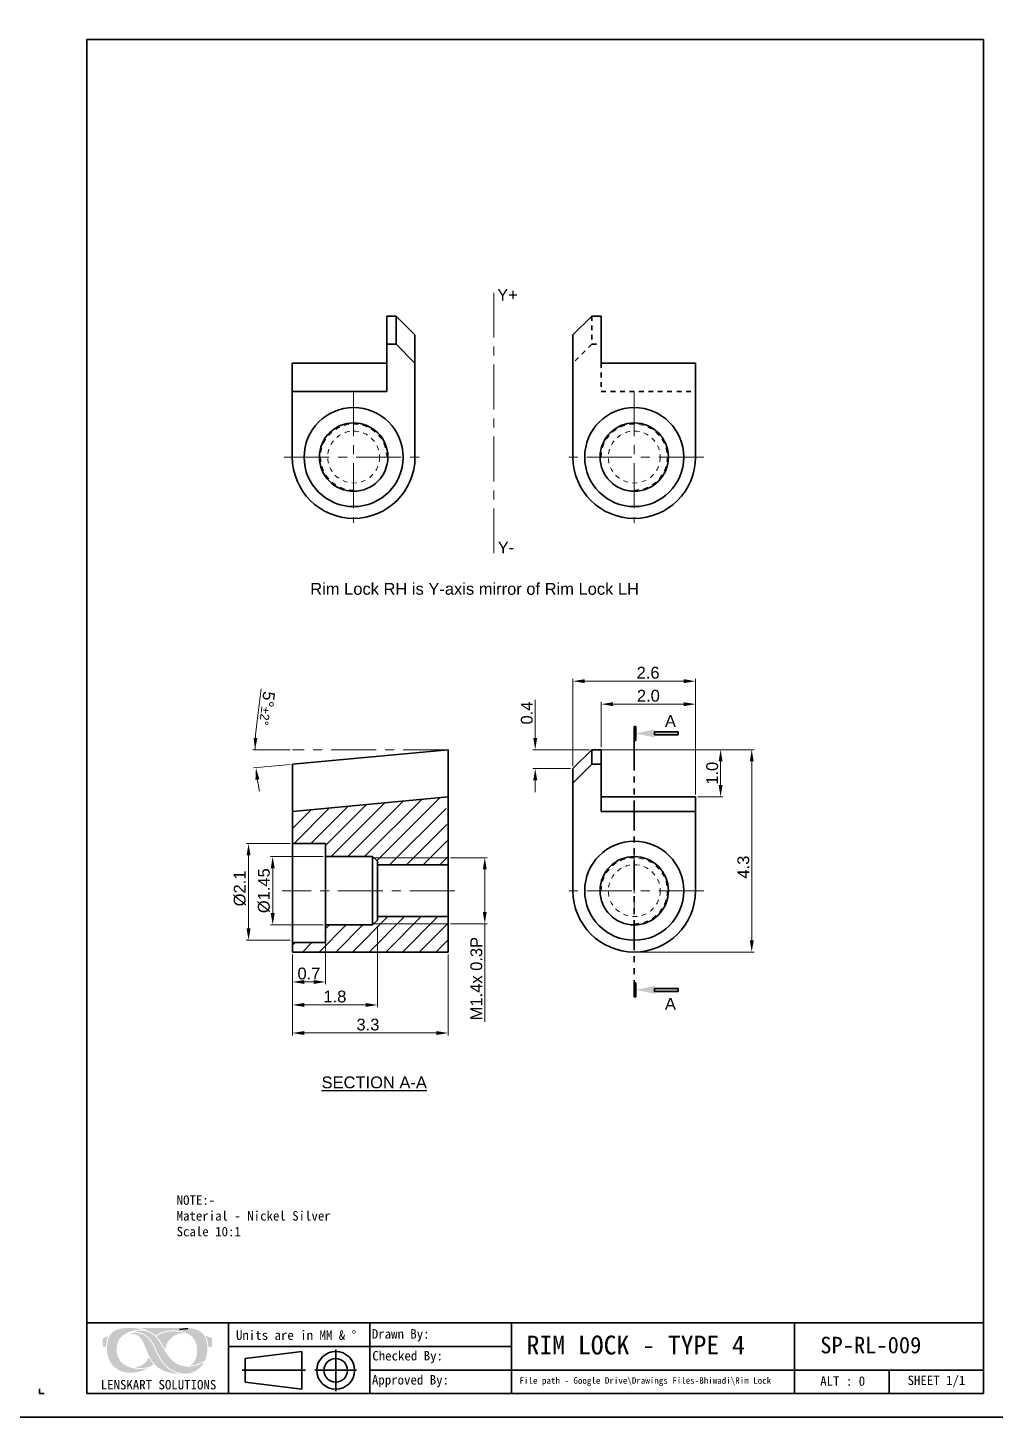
# Model space of a CAD drawing. Header units: millimetres. Extents: x 219 to 785, y 160 to 284.
# Drawn here: x 701.66 to 722.16, y 196.07 to 225.52 of the extents above; entities that cross this region are included whole.
import ezdxf
from ezdxf.enums import TextEntityAlignment as Align

# ---------------------------------------------------------------- set-up
doc = ezdxf.new("R2010")
doc.units = ezdxf.units.MM
for name, pattern in [('CENTER', [50.8, 31.75, -6.35, 6.35, -6.35]), ('HIDDEN', [0.075, 0.05, -0.025]), ('PHANTOM', [63.5, 31.75, -6.35, 6.35, -6.35, 6.35, -6.35])]:
    doc.linetypes.add(name, pattern=pattern)
doc.layers.get('0').update_dxf_attribs({"lineweight": 35})
for name, color, linetype, lineweight in [('Center line', 2, 'CENTER', 18), ('Dimension', 3, 'Continuous', 18), ('Hatch', 6, 'Continuous', 18), ('hidden line', 1, 'HIDDEN', 15), ('Section', 6, 'PHANTOM', 35), ('Text', 4, 'Continuous', 25), ('绘图层', 7, 'Continuous', 13)]:
    doc.layers.add(name, color=color, linetype=linetype, lineweight=lineweight)
doc.layers.add('图框-线条', color=7, linetype='Continuous')
doc.styles.get("Standard").update_dxf_attribs({"font": 'arial.ttf'})
doc.styles.add('宋体', font='SimSun.ttf')
doc.dimstyles.new('SIMPLEX', dxfattribs={"dimtxt": 2.5, "dimasz": 2.5, "dimexe": 0.5, "dimexo": 0.5, "dimgap": 0.5, "dimtad": 1, "dimzin": 0, "dimdsep": 46, "dimtxsty": 'Standard', "dimcen": 0, "dimclrd": 256, "dimclre": 256, "dimclrt": 256, "dimadec": 0, "dimazin": 0, "dimtm": 1e-09, "dimtfac": 0.75, "dimtofl": 0, "dimtmove": 0, "dimatfit": 3, "dimfxl": 1, "dimtzin": 0, "dimlwd": -1, "dimlwe": -1, "dimarcsym": 0})

# ---------------------------------------------------------------- blocks, each defined once
blk = doc.blocks.new('*D278')
at = {"layer": 'Defpoints', "color": 0, "transparency": 16777216}
for p in [(715.81, 211.672), (713.21, 209.82), (715.81, 209.22)]:
    blk.add_point(p, dxfattribs=at)
at = {"layer": 'Dimension', "transparency": 16777216}
for p, q in [((713.21, 209.87), (713.21, 211.722)), ((713.46, 211.672), (715.56, 211.672)), ((715.81, 209.27), (715.81, 211.722))]:
    blk.add_line(p, q, dxfattribs=at)
for points in [[(713.46, 211.714), (713.46, 211.631), (713.21, 211.672)], [(715.56, 211.714), (715.56, 211.631), (715.81, 211.672)]]:
    blk.add_solid(points, dxfattribs=at)
at = {"layer": 'Dimension', "transparency": 16777216, "insert": (714.804, 211.85), "char_height": 0.25, "attachment_point": 5}
blk.add_mtext('2.6', dxfattribs=at)
blk = doc.blocks.new('*D273')
at = {"layer": 'Defpoints', "color": 0, "transparency": 16777216}
for p in [(715.81, 211.185), (713.81, 210.22), (715.81, 209.22)]:
    blk.add_point(p, dxfattribs=at)
at = {"layer": 'Dimension', "transparency": 16777216}
for p, q in [((713.81, 210.27), (713.81, 211.235)), ((714.06, 211.185), (715.56, 211.185)), ((715.81, 209.27), (715.81, 211.235))]:
    blk.add_line(p, q, dxfattribs=at)
for points in [[(714.06, 211.226), (714.06, 211.143), (713.81, 211.185)], [(715.56, 211.226), (715.56, 211.143), (715.81, 211.185)]]:
    blk.add_solid(points, dxfattribs=at)
at = {"layer": 'Dimension', "transparency": 16777216, "insert": (714.81, 211.362), "char_height": 0.25, "attachment_point": 5}
blk.add_mtext('2.0', dxfattribs=at)
blk = doc.blocks.new('*D274')
at = {"layer": 'Defpoints', "color": 0, "transparency": 16777216}
for p in [(713.81, 210.22), (716.34, 210.22), (715.81, 209.22)]:
    blk.add_point(p, dxfattribs=at)
at = {"layer": 'Dimension', "transparency": 16777216}
for p, q in [((713.86, 210.22), (716.39, 210.22)), ((716.34, 209.47), (716.34, 209.97)), ((715.86, 209.22), (716.39, 209.22))]:
    blk.add_line(p, q, dxfattribs=at)
for points in [[(716.299, 209.97), (716.382, 209.97), (716.34, 210.22)], [(716.299, 209.47), (716.382, 209.47), (716.34, 209.22)]]:
    blk.add_solid(points, dxfattribs=at)
at = {"layer": 'Dimension', "transparency": 16777216, "insert": (716.163, 209.72), "char_height": 0.25, "attachment_point": 5, "rotation": 90}
blk.add_mtext('1.0', dxfattribs=at)
blk = doc.blocks.new('*D275')
at = {"layer": 'Defpoints', "color": 0, "transparency": 16777216}
for p in [(713.61, 210.22), (714.51, 205.931), (717, 205.931)]:
    blk.add_point(p, dxfattribs=at)
at = {"layer": 'Dimension', "transparency": 16777216}
for p, q in [((713.66, 210.22), (717.05, 210.22)), ((717, 209.97), (717, 206.181)), ((714.56, 205.931), (717.05, 205.931))]:
    blk.add_line(p, q, dxfattribs=at)
for points in [[(716.959, 209.97), (717.042, 209.97), (717, 210.22)], [(716.959, 206.181), (717.042, 206.181), (717, 205.931)]]:
    blk.add_solid(points, dxfattribs=at)
at = {"layer": 'Dimension', "transparency": 16777216, "insert": (716.823, 207.731), "char_height": 0.25, "attachment_point": 5, "rotation": 90}
blk.add_mtext('4.3', dxfattribs=at)
blk = doc.blocks.new('_FILLED')
at = {"color": 0, "linetype": 'ByBlock'}
blk.add_solid([(0, 0), (-1, 0.214), (-1, -0.214)], dxfattribs=at)
blk = doc.blocks.new('section arrow')
at = {"layer": 'Section'}
h = blk.add_hatch(color=256, dxfattribs=at)
h.dxf.hatch_style = 1
h.paths.add_polyline_path([(6987.516, 2336.116), (6987.516, 2336.053), (6988.016, 2336.053), (6988.016, 2336.116)])
h.paths.add_polyline_path([(6988.416, 2335.935), (6988.448, 2335.935), (6988.448, 2336.235), (6988.416, 2336.235)])
for points in [[(6988.016, 2336.116), (6987.516, 2336.116), (6987.516, 2336.053), (6988.016, 2336.053)], [(6988.448, 2335.935), (6988.448, 2336.235), (6988.416, 2336.235), (6988.416, 2335.935)]]:
    blk.add_lwpolyline(points, close=True, dxfattribs=at)
at = {"layer": 'Section', "xscale": 0.4, "yscale": 0.4, "zscale": 0.4}
blk.add_blockref('_FILLED', (6988.416, 2336.085), dxfattribs=at)
blk = doc.blocks.new('*D279')
at = {"layer": 'Defpoints', "color": 0, "transparency": 16777216}
for p in [(707.267, 208.231), (706.337, 206.181), (707.267, 206.181)]:
    blk.add_point(p, dxfattribs=at)
at = {"layer": 'Dimension', "transparency": 16777216}
for p, q in [((707.217, 208.231), (706.287, 208.231)), ((706.337, 207.981), (706.337, 206.431)), ((707.217, 206.181), (706.287, 206.181))]:
    blk.add_line(p, q, dxfattribs=at)
for points in [[(706.296, 207.981), (706.379, 207.981), (706.337, 208.231)], [(706.296, 206.431), (706.379, 206.431), (706.337, 206.181)]]:
    blk.add_solid(points, dxfattribs=at)
at = {"layer": 'Dimension', "transparency": 16777216, "insert": (706.153, 207.279), "char_height": 0.25, "attachment_point": 5, "rotation": 90}
blk.add_mtext('%%C2.1', dxfattribs=at)
blk = doc.blocks.new('*D280')
at = {"layer": 'Defpoints', "color": 0, "transparency": 16777216}
for p in [(710.567, 207.931), (710.567, 206.531), (711.343, 206.531)]:
    blk.add_point(p, dxfattribs=at)
at = {"layer": 'Dimension', "transparency": 16777216}
for p, q in [((710.617, 207.931), (711.393, 207.931)), ((711.343, 207.681), (711.343, 206.781)), ((710.617, 206.531), (711.393, 206.531)), ((711.343, 206.531), (711.343, 204.455))]:
    blk.add_line(p, q, dxfattribs=at)
for points in [[(711.301, 207.681), (711.384, 207.681), (711.343, 207.931)], [(711.301, 206.781), (711.384, 206.781), (711.343, 206.531)]]:
    blk.add_solid(points, dxfattribs=at)
at = {"layer": 'Dimension', "transparency": 16777216, "insert": (711.165, 205.368), "char_height": 0.25, "attachment_point": 5, "rotation": 90}
blk.add_mtext('M1.4x 0.3P', dxfattribs=at)
blk = doc.blocks.new('*D276')
at = {"layer": 'Defpoints', "color": 0, "transparency": 16777216}
for p in [(707.967, 206.181), (707.267, 205.831), (707.267, 205.297)]:
    blk.add_point(p, dxfattribs=at)
at = {"layer": 'Dimension', "transparency": 16777216}
for p, q in [((707.967, 206.131), (707.967, 205.247)), ((707.267, 205.781), (707.267, 205.247)), ((707.717, 205.297), (707.517, 205.297))]:
    blk.add_line(p, q, dxfattribs=at)
for points in [[(707.517, 205.338), (707.517, 205.255), (707.267, 205.297)], [(707.717, 205.338), (707.717, 205.255), (707.967, 205.297)]]:
    blk.add_solid(points, dxfattribs=at)
at = {"layer": 'Dimension', "transparency": 16777216, "insert": (707.617, 205.474), "char_height": 0.25, "attachment_point": 5}
blk.add_mtext('0.7', dxfattribs=at)
blk = doc.blocks.new('*D277')
at = {"layer": 'Defpoints', "color": 0, "transparency": 16777216}
for p in [(710.567, 205.931), (707.267, 205.831), (707.267, 204.215)]:
    blk.add_point(p, dxfattribs=at)
at = {"layer": 'Dimension', "transparency": 16777216}
for p, q in [((710.567, 205.881), (710.567, 204.165)), ((707.267, 205.781), (707.267, 204.165)), ((710.317, 204.215), (707.517, 204.215))]:
    blk.add_line(p, q, dxfattribs=at)
for points in [[(707.517, 204.256), (707.517, 204.173), (707.267, 204.215)], [(710.317, 204.256), (710.317, 204.173), (710.567, 204.215)]]:
    blk.add_solid(points, dxfattribs=at)
at = {"layer": 'Dimension', "transparency": 16777216, "insert": (708.867, 204.392), "char_height": 0.25, "attachment_point": 5}
blk.add_mtext('3.3', dxfattribs=at)
blk = doc.blocks.new('*D281')
at = {"layer": 'Defpoints', "color": 0, "transparency": 16777216}
for p in [(707.967, 207.956), (706.849, 206.506), (707.967, 206.506)]:
    blk.add_point(p, dxfattribs=at)
at = {"layer": 'Dimension', "transparency": 16777216}
for p, q in [((707.917, 207.956), (706.799, 207.956)), ((706.849, 207.706), (706.849, 206.756)), ((707.917, 206.506), (706.799, 206.506))]:
    blk.add_line(p, q, dxfattribs=at)
for points in [[(706.808, 207.706), (706.891, 207.706), (706.849, 207.956)], [(706.808, 206.756), (706.891, 206.756), (706.849, 206.506)]]:
    blk.add_solid(points, dxfattribs=at)
at = {"layer": 'Dimension', "transparency": 16777216, "insert": (706.665, 207.231), "char_height": 0.25, "attachment_point": 5, "rotation": 90}
blk.add_mtext('%%c1.45', dxfattribs=at)
blk = doc.blocks.new('*D282')
at = {"layer": 'Defpoints', "color": 0, "transparency": 16777216}
for p in [(709.067, 206.531), (707.267, 205.931), (709.067, 204.81)]:
    blk.add_point(p, dxfattribs=at)
at = {"layer": 'Dimension', "transparency": 16777216}
for p, q in [((709.067, 206.481), (709.067, 204.76)), ((707.267, 205.881), (707.267, 204.76)), ((707.517, 204.81), (708.817, 204.81))]:
    blk.add_line(p, q, dxfattribs=at)
for points in [[(707.517, 204.851), (707.517, 204.768), (707.267, 204.81)], [(708.817, 204.851), (708.817, 204.768), (709.067, 204.81)]]:
    blk.add_solid(points, dxfattribs=at)
at = {"layer": 'Dimension', "transparency": 16777216, "insert": (708.167, 204.987), "char_height": 0.25, "attachment_point": 5}
blk.add_mtext('1.8', dxfattribs=at)
blk = doc.blocks.new('*D283')
at = {"layer": 'Defpoints', "color": 0, "transparency": 16777216}
for p in [(713.61, 210.22), (712.412, 209.82), (713.21, 209.82)]:
    blk.add_point(p, dxfattribs=at)
at = {"layer": 'Dimension', "transparency": 16777216}
for p, q in [((712.412, 210.47), (712.412, 211.274)), ((713.56, 210.22), (712.362, 210.22)), ((713.16, 209.82), (712.362, 209.82)), ((712.412, 209.57), (712.412, 209.32))]:
    blk.add_line(p, q, dxfattribs=at)
for points in [[(712.37, 210.47), (712.454, 210.47), (712.412, 210.22)], [(712.37, 209.57), (712.454, 209.57), (712.412, 209.82)]]:
    blk.add_solid(points, dxfattribs=at)
at = {"layer": 'Dimension', "transparency": 16777216, "insert": (712.234, 210.997), "char_height": 0.25, "attachment_point": 5, "rotation": 90}
blk.add_mtext('0.4', dxfattribs=at)
blk = doc.blocks.new('*D284')
at = {"layer": 'Defpoints', "color": 0, "transparency": 16777216}
for p in [(707.267, 210.22), (710.567, 210.22), (710.567, 210.22), (706.484, 209.964), (707.267, 209.91)]:
    blk.add_point(p, dxfattribs=at)
at = {"layer": 'Dimension', "transparency": 16777216}
for p, q in [((706.506, 210.719), (706.603, 211.509)), ((707.217, 210.22), (706.426, 210.22)), ((707.217, 209.905), (706.444, 209.832))]:
    blk.add_line(p, q, dxfattribs=at)
for start, end in [(172.9938, 180), (172.997, 176.4985), (188.8748, 192.3763)]:
    blk.add_arc((710.567, 210.22), 4.091, start, end, dxfattribs=at)
for points in [[(706.525, 210.469), (706.442, 210.471), (706.476, 210.22)], [(706.483, 209.584), (706.566, 209.594), (706.494, 209.837)]]:
    blk.add_solid(points, dxfattribs=at)
at = {"layer": 'Dimension', "transparency": 16777216, "insert": (706.731, 211.093), "char_height": 0.25, "attachment_point": 5, "rotation": 262.9938}
blk.add_mtext('5°{\\H0.1875;±2°}', dxfattribs=at)

msp = doc.modelspace()

# ---------------------------------------------------------------- hatches: boundary and pattern name
at = {"layer": 'Hatch'}
h = msp.add_hatch(dxfattribs=at)
h.set_pattern_fill('ANSI31', color=256, scale=2)
h.set_pattern_definition([(45, (276.97984, 43.427), (-0.1767767, 0.1767767), [])])
h.paths.add_polyline_path([(710.567, 207.931), (710.512, 209.215), (707.267, 208.91), (707.267, 208.231), (707.967, 208.231), (707.967, 207.956), (708.967, 207.956), (708.992, 207.931)])
h.paths.add_polyline_path([(710.567, 205.931), (710.567, 206.531), (708.992, 206.531), (708.967, 206.506), (707.967, 206.506), (707.967, 206.131), (707.267, 206.131), (707.267, 205.931)])
h.paths.add_polyline_path([(709.067, 206.681), (709.067, 206.606), (708.992, 206.531), (710.567, 206.531), (710.567, 206.681)])
h.paths.add_polyline_path([(708.992, 207.931), (709.067, 207.856), (709.067, 207.781), (710.567, 207.781), (710.567, 207.931)])
at = {"layer": '图框-线条', "lineweight": 0, "ltscale": 0.1}
h = msp.add_hatch(color=252, dxfattribs=at)
edge = h.paths.add_edge_path()
edge.add_spline(control_points=[(703.245, 197.741), (703.245, 197.741), (703.245, 197.569), (703.245, 197.569), (703.245, 197.569), (703.245, 197.569), (703.316, 197.569), (703.316, 197.569), (703.316, 197.569), (703.321, 197.61), (703.322, 197.644), (703.33, 197.684), (703.33, 197.684), (703.337, 197.719), (703.347, 197.754), (703.36, 197.785), (703.36, 197.785), (703.36, 197.785), (703.245, 197.741), (703.245, 197.741)], knot_values=[0, 0, 0, 0, 0.166667, 0.166667, 0.166667, 0.166667, 0.333333, 0.333333, 0.333333, 0.333333, 0.5, 0.5, 0.5, 0.5, 0.666667, 0.666667, 0.666667, 0.666667, 1, 1, 1, 1], degree=3, periodic=0)
edge = h.paths.add_edge_path()
edge.add_spline(control_points=[(705.485, 197.562), (705.485, 197.562), (705.566, 197.561), (705.566, 197.561), (705.566, 197.561), (705.566, 197.561), (705.566, 197.747), (705.566, 197.747), (705.566, 197.747), (705.566, 197.747), (705.425, 197.803), (705.425, 197.803), (705.425, 197.803), (705.439, 197.767), (705.455, 197.741), (705.466, 197.696), (705.466, 197.696), (705.478, 197.651), (705.481, 197.611), (705.485, 197.562)], knot_values=[0, 0, 0, 0, 0.166667, 0.166667, 0.166667, 0.166667, 0.333333, 0.333333, 0.333333, 0.333333, 0.5, 0.5, 0.5, 0.5, 0.666667, 0.666667, 0.666667, 0.666667, 1, 1, 1, 1], degree=3, periodic=0)
edge = h.paths.add_edge_path(flags=17)
edge.add_spline(control_points=[(703.937, 197.128), (703.95, 197.117), (704.032, 197.115), (704.047, 197.115), (704.047, 197.115), (704.135, 197.112), (704.267, 197.134), (704.324, 197.189), (704.324, 197.189), (704.319, 197.197), (704.316, 197.201), (704.31, 197.207), (704.31, 197.207), (704.31, 197.207), (704.223, 197.336), (704.223, 197.336), (704.223, 197.336), (704.202, 197.31), (704.193, 197.261), (704.113, 197.199), (704.113, 197.199), (704.066, 197.163), (704.01, 197.138), (703.937, 197.128)], knot_values=[0, 0, 0, 0, 0.142857, 0.142857, 0.142857, 0.142857, 0.285714, 0.285714, 0.285714, 0.285714, 0.428571, 0.428571, 0.428571, 0.428571, 0.571429, 0.571429, 0.571429, 0.571429, 0.714286, 0.714286, 0.714286, 0.714286, 1, 1, 1, 1], degree=3, periodic=0)
edge = h.paths.add_edge_path(flags=17)
edge.add_spline(control_points=[(704.392, 197.785), (704.397, 197.777), (704.398, 197.778), (704.404, 197.771), (704.404, 197.771), (704.469, 197.697), (704.562, 197.517), (704.574, 197.505), (704.574, 197.505), (704.58, 197.655), (704.705, 197.786), (704.829, 197.829), (704.829, 197.829), (704.893, 197.852), (704.928, 197.852), (705.001, 197.846), (705.001, 197.846), (704.977, 197.865), (704.876, 197.881), (704.851, 197.884), (704.851, 197.884), (704.729, 197.898), (704.554, 197.887), (704.446, 197.826), (704.446, 197.826), (704.429, 197.817), (704.398, 197.797), (704.392, 197.785)], knot_values=[0, 0, 0, 0, 0.125, 0.125, 0.125, 0.125, 0.25, 0.25, 0.25, 0.25, 0.375, 0.375, 0.375, 0.375, 0.5, 0.5, 0.5, 0.5, 0.625, 0.625, 0.625, 0.625, 0.75, 0.75, 0.75, 0.75, 1, 1, 1, 1], degree=3, periodic=0)
edge = h.paths.add_edge_path()
edge.add_spline(control_points=[(704.334, 197.55), (704.293, 197.642), (704.28, 197.667), (704.216, 197.736), (704.216, 197.736), (704.129, 197.83), (703.994, 197.877), (703.862, 197.859), (703.862, 197.859), (703.853, 197.858), (703.845, 197.857), (703.837, 197.855), (703.837, 197.855), (703.837, 197.855), (703.814, 197.848), (703.814, 197.848), (703.814, 197.848), (703.89, 197.844), (703.95, 197.833), (704.001, 197.795), (704.001, 197.795), (704.052, 197.757), (704.071, 197.726), (704.104, 197.66), (704.104, 197.66), (704.156, 197.552), (704.192, 197.431), (704.251, 197.33), (704.251, 197.33), (704.314, 197.224), (704.376, 197.146), (704.482, 197.084), (704.482, 197.084), (704.567, 197.034), (704.746, 196.987), (704.865, 196.992), (704.865, 196.992), (704.852, 196.998), (704.834, 197.001), (704.818, 197.005), (704.818, 197.005), (704.597, 197.073), (704.469, 197.261), (704.372, 197.466), (704.372, 197.466), (704.359, 197.494), (704.346, 197.522), (704.334, 197.55)], knot_values=[0, 0, 0, 0, 0.076923, 0.076923, 0.076923, 0.076923, 0.153846, 0.153846, 0.153846, 0.153846, 0.230769, 0.230769, 0.230769, 0.230769, 0.307692, 0.307692, 0.307692, 0.307692, 0.384615, 0.384615, 0.384615, 0.384615, 0.461538, 0.461538, 0.461538, 0.461538, 0.538462, 0.538462, 0.538462, 0.538462, 0.615385, 0.615385, 0.615385, 0.615385, 0.692308, 0.692308, 0.692308, 0.692308, 0.769231, 0.769231, 0.769231, 0.769231, 0.846154, 0.846154, 0.846154, 0.846154, 1, 1, 1, 1], degree=3, periodic=0)
edge = h.paths.add_edge_path()
edge.add_spline(control_points=[(705.396, 197.235), (705.393, 197.235), (705.311, 197.196), (705.294, 197.19), (705.294, 197.19), (705.259, 197.176), (705.217, 197.163), (705.178, 197.155), (705.178, 197.155), (705.08, 197.137), (705.009, 197.137), (704.916, 197.164), (704.916, 197.164), (704.757, 197.21), (704.665, 197.321), (704.59, 197.437), (704.59, 197.437), (704.458, 197.643), (704.404, 197.842), (704.15, 197.896), (704.15, 197.896), (704.107, 197.905), (704.055, 197.909), (704.01, 197.905), (704.01, 197.905), (703.98, 197.903), (703.908, 197.896), (703.886, 197.883), (703.886, 197.883), (703.998, 197.885), (704.086, 197.863), (704.165, 197.806), (704.165, 197.806), (704.331, 197.688), (704.336, 197.563), (704.422, 197.409), (704.422, 197.409), (704.464, 197.335), (704.494, 197.278), (704.551, 197.211), (704.551, 197.211), (704.67, 197.072), (704.796, 197.01), (704.99, 196.996), (704.99, 196.996), (705.084, 196.989), (705.178, 197.03), (705.24, 197.069), (705.24, 197.069), (705.283, 197.096), (705.316, 197.13), (705.348, 197.167), (705.348, 197.167), (705.365, 197.186), (705.383, 197.214), (705.396, 197.235)], knot_values=[0, 0, 0, 0, 0.066667, 0.066667, 0.066667, 0.066667, 0.133333, 0.133333, 0.133333, 0.133333, 0.2, 0.2, 0.2, 0.2, 0.266667, 0.266667, 0.266667, 0.266667, 0.333333, 0.333333, 0.333333, 0.333333, 0.4, 0.4, 0.4, 0.4, 0.466667, 0.466667, 0.466667, 0.466667, 0.533333, 0.533333, 0.533333, 0.533333, 0.6, 0.6, 0.6, 0.6, 0.666667, 0.666667, 0.666667, 0.666667, 0.733333, 0.733333, 0.733333, 0.733333, 0.8, 0.8, 0.8, 0.8, 0.866667, 0.866667, 0.866667, 0.866667, 1, 1, 1, 1], degree=3, periodic=0)
edge = h.paths.add_edge_path()
edge.add_spline(control_points=[(704.376, 197.801), (704.432, 197.845), (704.449, 197.859), (704.531, 197.882), (704.531, 197.882), (704.718, 197.934), (704.959, 197.92), (705.106, 197.805), (705.106, 197.805), (705.186, 197.742), (705.251, 197.631), (705.248, 197.477), (705.248, 197.477), (705.245, 197.362), (705.217, 197.252), (705.126, 197.186), (705.126, 197.186), (705.12, 197.181), (705.096, 197.166), (705.09, 197.164), (705.09, 197.164), (705.179, 197.159), (705.318, 197.219), (705.392, 197.261), (705.392, 197.261), (705.419, 197.276), (705.417, 197.274), (705.428, 197.306), (705.428, 197.306), (705.475, 197.432), (705.476, 197.607), (705.434, 197.73), (705.434, 197.73), (705.414, 197.786), (705.393, 197.816), (705.356, 197.852), (705.356, 197.852), (705.28, 197.929), (705.129, 197.964), (705.02, 197.964), (705.02, 197.964), (704.698, 197.964), (704.367, 197.967), (704.046, 197.964), (704.046, 197.964), (704.069, 197.954), (704.111, 197.944), (704.138, 197.934), (704.138, 197.934), (704.165, 197.924), (704.283, 197.869), (704.306, 197.855), (704.306, 197.855), (704.338, 197.835), (704.371, 197.805), (704.376, 197.801)], knot_values=[0, 0, 0, 0, 0.066667, 0.066667, 0.066667, 0.066667, 0.133333, 0.133333, 0.133333, 0.133333, 0.2, 0.2, 0.2, 0.2, 0.266667, 0.266667, 0.266667, 0.266667, 0.333333, 0.333333, 0.333333, 0.333333, 0.4, 0.4, 0.4, 0.4, 0.466667, 0.466667, 0.466667, 0.466667, 0.533333, 0.533333, 0.533333, 0.533333, 0.6, 0.6, 0.6, 0.6, 0.666667, 0.666667, 0.666667, 0.666667, 0.733333, 0.733333, 0.733333, 0.733333, 0.8, 0.8, 0.8, 0.8, 0.866667, 0.866667, 0.866667, 0.866667, 1, 1, 1, 1], degree=3, periodic=0)
edge = h.paths.add_edge_path()
edge.add_spline(control_points=[(704.198, 197.106), (704.184, 197.107), (704.158, 197.101), (704.142, 197.099), (704.142, 197.099), (703.885, 197.075), (703.581, 197.143), (703.544, 197.457), (703.544, 197.457), (703.527, 197.604), (703.573, 197.736), (703.69, 197.817), (703.69, 197.817), (703.808, 197.898), (703.925, 197.929), (704.098, 197.925), (704.098, 197.925), (704.098, 197.925), (704.029, 197.944), (704.029, 197.944), (704.029, 197.944), (703.876, 197.977), (703.647, 197.978), (703.512, 197.911), (703.512, 197.911), (703.436, 197.873), (703.394, 197.816), (703.364, 197.721), (703.364, 197.721), (703.315, 197.559), (703.329, 197.309), (703.451, 197.181), (703.451, 197.181), (703.466, 197.165), (703.474, 197.153), (703.492, 197.138), (703.492, 197.138), (703.511, 197.123), (703.515, 197.118), (703.539, 197.101), (703.539, 197.101), (703.697, 196.989), (703.902, 196.996), (704.082, 197.056), (704.082, 197.056), (704.103, 197.063), (704.124, 197.071), (704.143, 197.08), (704.143, 197.08), (704.155, 197.085), (704.191, 197.104), (704.198, 197.106)], knot_values=[0, 0, 0, 0, 0.071429, 0.071429, 0.071429, 0.071429, 0.142857, 0.142857, 0.142857, 0.142857, 0.214286, 0.214286, 0.214286, 0.214286, 0.285714, 0.285714, 0.285714, 0.285714, 0.357143, 0.357143, 0.357143, 0.357143, 0.428571, 0.428571, 0.428571, 0.428571, 0.5, 0.5, 0.5, 0.5, 0.571429, 0.571429, 0.571429, 0.571429, 0.642857, 0.642857, 0.642857, 0.642857, 0.714286, 0.714286, 0.714286, 0.714286, 0.785714, 0.785714, 0.785714, 0.785714, 0.857143, 0.857143, 0.857143, 0.857143, 1, 1, 1, 1], degree=3, periodic=0)

# ---------------------------------------------------------------- linework, layer by layer
for p, q in [((721.909, 196.571), (721.909, 225.271)), ((709.464, 219.412), (709.264, 219.412)), ((709.264, 219.412), (709.264, 217.815)), ((709.464, 219.412), (709.864, 219.012)), ((709.464, 219.412), (709.464, 218.815)), ((713.61, 219.412), (713.21, 219.012)), ((713.61, 219.412), (713.81, 219.412)), ((713.81, 219.412), (713.81, 218.412)), ((709.464, 218.815), (709.264, 218.815)), ((709.464, 218.815), (709.864, 218.415)), ((709.864, 216.422), (709.864, 219.012)), ((713.21, 216.422), (713.21, 219.012)), ((707.264, 218.412), (707.264, 216.422)), ((709.264, 218.412), (707.264, 218.412)), ((713.81, 218.412), (715.81, 218.412)), ((715.81, 218.412), (715.81, 216.422)), ((709.264, 217.815), (707.264, 217.815)), ((708.564, 215.122), (708.564, 215.122)), ((714.51, 215.122), (714.51, 215.122)), ((707.267, 209.91), (710.567, 210.22)), ((710.567, 210.22), (710.567, 205.931)), ((713.61, 210.22), (713.21, 209.82)), ((713.61, 210.22), (713.81, 210.22)), ((713.61, 210.22), (713.61, 209.91)), ((713.81, 210.22), (713.81, 208.91)), ((707.267, 209.91), (707.267, 205.931)), ((713.61, 209.91), (713.21, 209.51)), ((713.21, 207.231), (713.21, 209.82)), ((713.61, 209.91), (713.81, 209.91)), ((707.267, 208.91), (710.567, 209.22)), ((713.81, 209.22), (715.81, 209.22)), ((715.81, 209.22), (715.81, 207.231)), ((713.81, 208.91), (715.81, 208.91)), ((707.967, 208.231), (707.267, 208.231)), ((707.867, 208.231), (707.867, 208.231)), ((707.967, 208.231), (707.967, 206.131)), ((708.967, 207.956), (707.967, 207.956)), ((708.967, 207.956), (709.067, 207.856)), ((708.967, 207.956), (708.967, 206.506)), ((709.067, 207.856), (709.067, 206.606)), ((709.067, 207.781), (710.567, 207.781)), ((708.967, 206.506), (707.967, 206.506)), ((708.967, 206.506), (709.067, 206.606)), ((709.067, 206.681), (710.567, 206.681)), ((707.967, 206.131), (707.267, 206.131)), ((710.567, 205.931), (707.267, 205.931)), ((714.51, 205.931), (714.51, 205.931)), ((702.909, 198.071), (721.909, 198.071)), ((705.909, 198.071), (705.909, 196.571)), ((708.909, 198.071), (708.909, 196.571)), ((711.909, 198.071), (711.909, 197.071)), ((717.909, 196.571), (717.909, 198.071)), ((705.909, 197.571), (711.909, 197.571)), ((706.269, 197.315), (707.469, 197.465)), ((706.269, 197.315), (706.269, 196.815)), ((707.469, 197.465), (707.469, 196.665)), ((708.184, 196.621), (708.184, 197.51)), ((706.203, 197.065), (707.542, 197.065)), ((707.739, 197.065), (708.628, 197.065)), ((708.909, 197.071), (721.909, 197.071)), ((711.909, 197.071), (711.909, 196.571)), ((719.909, 196.571), (719.909, 197.071)), ((706.269, 196.815), (707.469, 196.665)), ((701.909, 196.571), (701.909, 196.671)), ((701.909, 196.571), (702.009, 196.571)), ((702.909, 196.571), (721.909, 196.571))]:
    msp.add_line(p, q)
at = {"linetype": 'HIDDEN'}
for p, q in [((713.61, 219.412), (713.61, 218.815)), ((713.61, 218.815), (713.21, 218.415)), ((713.61, 218.815), (713.81, 218.815)), ((713.81, 218.412), (713.81, 217.815)), ((713.81, 217.815), (715.81, 217.815))]:
    msp.add_line(p, q, dxfattribs=at)
at = {"color": 7}
msp.add_line((705.049, 197.95), (704.871, 197.928), dxfattribs=at)
msp.add_lwpolyline([(701.409, 196.071), (722.409, 196.071), (722.409, 225.771), (701.409, 225.771)], close=True)
msp.add_lwpolyline([(702.909, 196.571), (702.909, 225.271), (721.909, 225.271)])
for centre, radius in [((708.564, 216.422), 1.05), ((714.51, 216.422), 1.05), ((708.564, 216.422), 0.725), ((714.51, 216.422), 0.725), ((714.51, 207.231), 1.05), ((714.51, 207.231), 0.725), ((708.184, 197.065), 0.4), ((708.184, 197.065), 0.25)]:
    msp.add_circle(centre, radius)
for centre, end in [((708.564, 216.422), 360), ((714.51, 216.422), 0), ((714.51, 207.231), 0)]:
    msp.add_arc(centre, 1.3, 180, end)
at = {"layer": 'Center line', "ltscale": 0.03}
for p, q in [((711.537, 214.382), (711.537, 219.991)), ((708.564, 217.815), (708.564, 215.029)), ((714.51, 217.815), (714.51, 215.029)), ((707.093, 216.422), (709.993, 216.422)), ((715.982, 216.422), (713.082, 216.422)), ((710.567, 210.22), (707.267, 210.22)), ((714.51, 208.131), (714.51, 206.331)), ((710.709, 207.231), (707.047, 207.231)), ((715.982, 207.231), (713.082, 207.231))]:
    msp.add_line(p, q, dxfattribs=at)
at = {"layer": 'Dimension'}
for p, q in [((708.992, 207.931), (710.567, 207.931)), ((708.992, 206.531), (710.567, 206.531))]:
    msp.add_line(p, q, dxfattribs=at)
at = {"layer": 'hidden line', "ltscale": 0.5}
for centre in [(708.564, 216.422), (714.51, 216.422), (714.51, 207.231)]:
    msp.add_circle(centre, 0.55, dxfattribs=at)
for centre, start, end in [((708.564, 216.422), 360, 270), ((714.51, 216.422), 270, 180), ((714.51, 207.231), 270, 180)]:
    msp.add_arc(centre, 0.7, start, end, dxfattribs=at)
at = {"layer": 'Section', "ltscale": 0.02}
msp.add_line((714.51, 210.414), (714.51, 204.977), dxfattribs=at)

# ---------------------------------------------------------------- block references
at = {"layer": 'Section', "xscale": -1}
for p in [(7702.958, -2125.52), (7702.958, -2130.956)]:
    msp.add_blockref('section arrow', p, dxfattribs=at)

# ---------------------------------------------------------------- texts
at = {"layer": 'Text'}
for s, p in [('Y+', (711.825, 219.863)), ('Y-', (711.792, 214.506)), ('Rim Lock RH is Y-axis mirror of Rim Lock LH', (711.128, 213.629)), ('A', (715.277, 210.828)), ('A', (715.277, 204.835))]:
    msp.add_text(s, height=0.25, dxfattribs=at).set_placement(p, align=Align.MIDDLE_CENTER)
at = {"layer": 'Text', "insert": (707.885, 203.293), "char_height": 0.25, "attachment_point": 1}
msp.add_mtext_dynamic_manual_height_columns('{\\LSECTION A-A}', width=4.57348, gutter_width=1, heights=[0], dxfattribs=at)
at = {"layer": '绘图层', "color": 7, "linetype": 'ByBlock', "lineweight": 9, "attachment_point": 5, "style": '宋体'}
for s, insert, char_height, width in [('\\pxql;{\\fNSimSun|b0|i0|c0|p49;NOTE:-\\PMaterial - Nickel Silver\\PScale 10:1}', (706.794, 200.338), 0.2, 3.96086), ('\\pxql;{\\fNSimSun|b0|i0|c0|p49;Units are in MM & %%D}', (707.599, 197.809), 0.2, 3.05443), ('\\pxql;{\\fNSimSun|b0|i0|c0|p49;Drawn By: }', (710.476, 197.809), 0.2, 3.05443), ('\\pxqc;{\\fNSimSun|b0|i0|c0|p49;RIM LOCK - TYPE 4}', (714.542, 197.598), 0.4, 5.26635), ('{\\fNSimSun|b0|i0|c0|p49;SP-RL-009}', (719.523, 197.598), 0.35, 4.64697), ('\\pxql;{\\fNSimSun|b0|i0|c0|p49;Checked By: }', (710.105, 197.345), 0.2, 2.29015), ('{\\fSimSun|b0|i0|c134|p2;LENSKART SOLUTIONS}', (704.429, 196.759), 0.2, 5.89745), ('\\pxql;{\\fNSimSun|b0|i0|c0|p49;Approved By:}', (710.097, 196.834), 0.2, 2.29015), ('\\pxql;{\\fNSimSun|b0|i0|c0|p49;File path - Google Drive\\\\Drawings Files-Bhiwadi\\\\Rim Lock}', (716.573, 196.826), 0.14, 8.989), ('{\\fNSimSun|b0|i0|c0|p49;ALT : 0}', (718.927, 196.837), 0.2, 1.72791), ('{\\fNSimSun|b0|i0|c0|p49;SHEET 1/1}', (720.915, 196.829), 0.2, 1.72791)]:
    msp.add_mtext(s, dxfattribs=dict(at, insert=insert, char_height=char_height, width=width))

# ---------------------------------------------------------------- dimensions: what is measured, and where the dimension line sits
at = {"layer": 'Dimension'}
for base, p1, p2, picture, middle in [((715.81, 211.672), (713.21, 209.82), (715.81, 209.22), '*D278', (714.804, 211.672)), ((715.81, 211.185), (713.81, 210.22), (715.81, 209.22), '*D273', (714.81, 211.185)), ((709.067, 204.81), (707.267, 205.931), (709.067, 206.531), '*D282', (708.167, 204.81))]:
    dim = msp.add_linear_dim(base=base, p1=p1, p2=p2, dimstyle='SIMPLEX', override={"dimscale": 0.1, "dimdec": 1}, dxfattribs=at)
    dim.commit()
    dim.dimension.update_dxf_attribs({"geometry": picture, "text_midpoint": middle, "dimtype": 160})
dim = msp.add_angular_dim_2l(base=(706.484, 209.964), line1=((707.267, 209.91), (710.567, 210.22)), line2=((710.567, 210.22), (707.267, 210.22)), dimstyle='SIMPLEX', override={"dimscale": 0.1, "dimgap": 0.5, "dimdec": 1, "dimtol": 1, "dimlim": 0, "dimtp": 2, "dimtm": 2}, dxfattribs=at)
dim.commit()
dim.dimension.update_dxf_attribs({"geometry": '*D284', "text_midpoint": (706.731, 211.093)})
for base, p1, p2, angle, picture, middle in [((712.412, 209.82), (713.61, 210.22), (713.21, 209.82), 90, '*D283', (712.412, 210.997)), ((717, 205.931), (713.61, 210.22), (714.51, 205.931), 90, '*D275', (717, 207.731)), ((707.267, 205.297), (707.967, 206.181), (707.267, 205.831), 180, '*D276', (707.617, 205.297)), ((707.267, 204.215), (710.567, 205.931), (707.267, 205.831), 180, '*D277', (708.867, 204.215))]:
    dim = msp.add_linear_dim(base=base, p1=p1, p2=p2, angle=angle, dimstyle='SIMPLEX', override={"dimscale": 0.1, "dimdec": 1}, dxfattribs=at)
    dim.commit()
    dim.dimension.update_dxf_attribs({"geometry": picture, "text_midpoint": middle, "dimtype": 160})
for base, p1, p2, override, picture, middle in [((716.34, 210.22), (715.81, 209.22), (713.81, 210.22), {"dimscale": 0.1, "dimdec": 1}, '*D274', (716.163, 209.72)), ((706.849, 206.506), (707.967, 207.956), (707.967, 206.506), {"dimscale": 0.1, "dimpost": '%%c<>'}, '*D281', (706.665, 207.231))]:
    dim = msp.add_linear_dim(base=base, p1=p1, p2=p2, angle=90, dimstyle='SIMPLEX', override=override, dxfattribs=at)
    dim.commit()
    dim.dimension.update_dxf_attribs({"geometry": picture, "text_midpoint": middle})
for base, p1, p2, text, override, picture, middle in [((706.337273697, 206.180597415), (707.267143154, 208.230597415), (707.267143154, 206.180597415), '%%C<>', {"dimscale": 0.1, "dimdec": 1}, '*D279', (706.337273697, 207.2788117)), ((711.343, 206.531), (710.567, 207.931), (710.567, 206.531), 'M<>', {"dimscale": 0.1, "dimdec": 1, "dimpost": 'x 0.3P'}, '*D280', (711.343, 205.368))]:
    dim = msp.add_linear_dim(base=base, p1=p1, p2=p2, angle=90, text=text, dimstyle='SIMPLEX', override=override, dxfattribs=at)
    dim.commit()
    dim.dimension.update_dxf_attribs({"geometry": picture, "text_midpoint": middle, "dimtype": 160})

doc.saveas('drawing.dxf')
